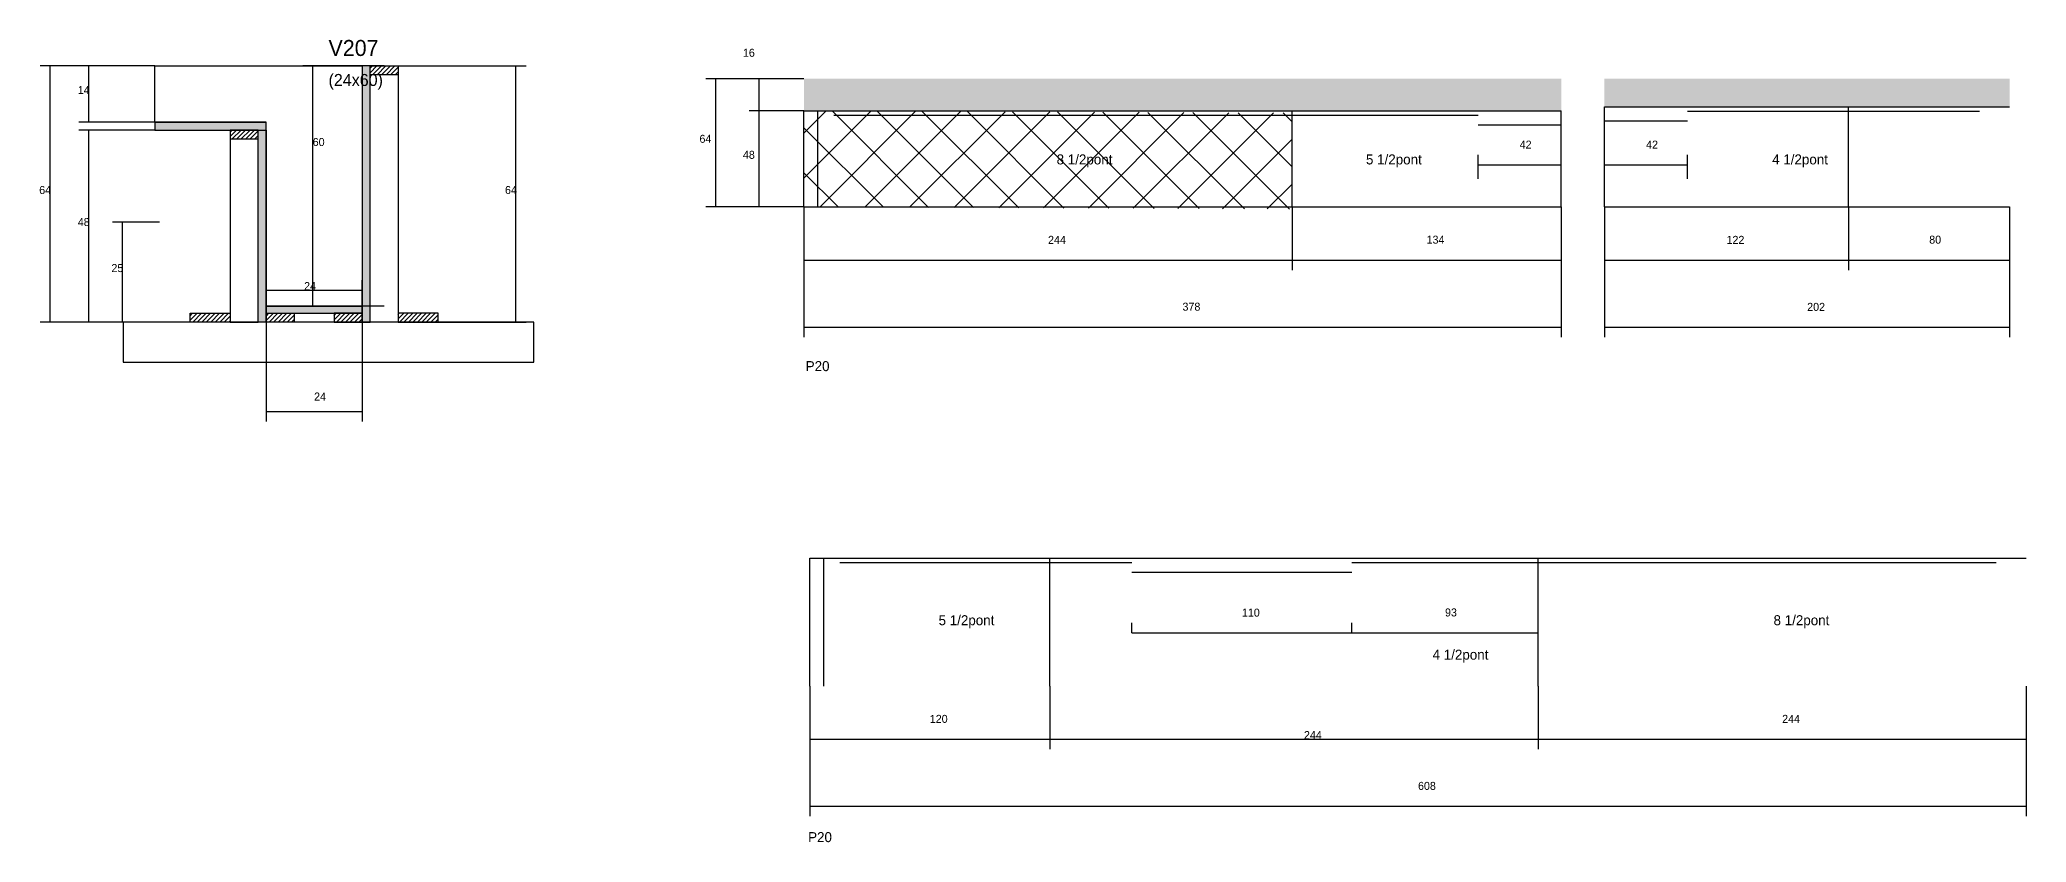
# Model space of a CAD drawing. Header units: metres. Extents: x 3217 to 5468, y 7871 to 9160.
# Drawn here: x 4421 to 5414, y 8759 to 9160 of the extents above; entities that cross this region are included whole.
import ezdxf

# ---------------------------------------------------------------- set-up
doc = ezdxf.new("R2010")
doc.units = ezdxf.units.M
for name, color, linetype in [('CONCRETO', 251, 'Continuous'), ('COTA', 4, 'Continuous'), ('Cota Seção (2x)', 4, 'Continuous'), ('Hachura', 253, 'Continuous'), ('Madeira', 126, 'Continuous'), ('NOMENCLATURA', 7, 'Continuous'), ('Painéis', 200, 'Continuous'), ('REAPROVEITAMENTO', 251, 'Continuous'), ('SARR_2.2x7', 40, 'Continuous'), ('Texto Seção', 7, 'Continuous')]:
    doc.layers.add(name, color=color, linetype=linetype)

msp = doc.modelspace()

# ---------------------------------------------------------------- hatches: boundary and pattern name
at = {"layer": 'COTA'}
h = msp.add_hatch(dxfattribs=at)
h.set_pattern_fill('AR-CONC', scale=0.03)
h.paths.add_polyline_path([(5181.6, 9140.8), (4803.1, 9140.8), (4803.1, 9140.8), (4803.1, 9124.8), (4803.1, 9124.8), (5181.6, 9124.8), (5181.6, 9124.8), (5181.6, 9140.8)])
h = msp.add_hatch(dxfattribs=at)
h.set_pattern_fill('AR-CONC', scale=0.03)
h.paths.add_polyline_path([(5405.7, 9126.8), (5405.7, 9140.8), (5405.7, 9140.8), (5203.2, 9140.8), (5203.2, 9140.8), (5203.2, 9126.8), (5203.2, 9126.8), (5405.7, 9126.8)])
at = {"layer": 'Hachura'}
h = msp.add_hatch(color=8, dxfattribs=at)
h.dxf.hatch_style = 1
h.paths.add_polyline_path([(4586.3, 9147.2), (4582.3, 9147.2), (4582.3, 9147.2), (4582.3, 9019.2), (4582.3, 9019.2), (4586.3, 9019.2), (4586.3, 9019.2), (4586.3, 9147.2)])
h = msp.add_hatch(dxfattribs=at)
h.set_pattern_fill('ANSI31', scale=0.5)
h.paths.add_polyline_path([(4586.3, 9142.8), (4586.3, 9147.2), (4586.3, 9147.2), (4600.3, 9147.2), (4600.3, 9147.2), (4600.3, 9142.8), (4600.3, 9142.8), (4586.3, 9142.8)])
h = msp.add_hatch(color=8, dxfattribs=at)
h.dxf.hatch_style = 1
h.paths.add_polyline_path([(4534.3, 9115.2), (4534.3, 9119.2), (4534.3, 9119.2), (4478.7, 9119.2), (4478.7, 9119.2), (4478.7, 9115.2), (4478.7, 9115.2), (4534.3, 9115.2)])
h = msp.add_hatch(dxfattribs=at)
h.set_pattern_fill('ANSI31', scale=0.5)
h.paths.add_polyline_path([(4530.3, 9110.8), (4530.3, 9115.2), (4530.3, 9115.2), (4516.3, 9115.2), (4516.3, 9115.2), (4516.3, 9110.8), (4516.3, 9110.8), (4530.3, 9110.8)])
h = msp.add_hatch(color=8, dxfattribs=at)
h.dxf.hatch_style = 1
h.paths.add_polyline_path([(4530.3, 9119.2), (4534.3, 9119.2), (4534.3, 9119.2), (4534.3, 9019.2), (4534.3, 9019.2), (4530.3, 9019.2), (4530.3, 9019.2), (4530.3, 9119.2)])
h = msp.add_hatch(color=8, dxfattribs=at)
h.dxf.hatch_style = 1
h.paths.add_polyline_path([(4582.3, 9023.6), (4582.3, 9027.2), (4582.3, 9027.2), (4534.3, 9027.2), (4534.3, 9027.2), (4534.3, 9023.6), (4534.3, 9023.6), (4582.3, 9023.6)])
h = msp.add_hatch(dxfattribs=at)
h.set_pattern_fill('ANSI31', scale=0.5)
h.paths.add_polyline_path([(4496.3, 9019.2), (4496.3, 9023.6), (4496.3, 9023.6), (4516.3, 9023.6), (4516.3, 9023.6), (4516.3, 9019.2), (4516.3, 9019.2), (4496.3, 9019.2)])
h = msp.add_hatch(dxfattribs=at)
h.set_pattern_fill('ANSI31', scale=0.5)
h.paths.add_polyline_path([(4534.3, 9019.2), (4534.3, 9023.6), (4534.3, 9023.6), (4548.3, 9023.6), (4548.3, 9023.6), (4548.3, 9019.2), (4548.3, 9019.2), (4534.3, 9019.2)])
h = msp.add_hatch(dxfattribs=at)
h.set_pattern_fill('ANSI31', scale=0.5)
h.paths.add_polyline_path([(4582.3, 9019.2), (4582.3, 9023.6), (4582.3, 9023.6), (4568.3, 9023.6), (4568.3, 9023.6), (4568.3, 9019.2), (4568.3, 9019.2), (4582.3, 9019.2)])
h = msp.add_hatch(dxfattribs=at)
h.set_pattern_fill('ANSI31', scale=0.5)
h.paths.add_polyline_path([(4620.3, 9019.2), (4620.3, 9023.6), (4620.3, 9023.6), (4600.3, 9023.6), (4600.3, 9023.6), (4600.3, 9019.2), (4600.3, 9019.2), (4620.3, 9019.2)])
at = {"layer": 'REAPROVEITAMENTO'}
h = msp.add_hatch(dxfattribs=at)
h.set_pattern_fill('ANSI37', scale=5)
h.paths.add_polyline_path([(4803.1, 9124.8), (4803.1, 9076.8), (4803.1, 9076.8), (5047.1, 9075.7), (5047.1, 9075.7), (5047.1, 9123.7), (5047.1, 9123.7), (4803.1, 9124.8)])

# ---------------------------------------------------------------- linework, layer by layer
at = {"layer": 'CONCRETO'}
msp.add_lwpolyline([(4478.7, 9119.2), (4478.7, 9147.2), (4582.3, 9147.2), (4582.3, 9119.2), (4582.3, 9119.2), (4582.3, 9027.2), (4534.3, 9027.2), (4534.3, 9119.2)], close=True, dxfattribs=at)
at = {"layer": 'COTA'}
for p, q in [((4478.7, 9147.2), (4421.4, 9147.2)), ((4426.4, 9019.2), (4426.4, 9147.2)), ((4478.7, 9147.2), (4440.7, 9147.2)), ((4445.7, 9119.2), (4445.7, 9147.2)), ((4600.3, 9147.2), (4664.2, 9147.2)), ((4659.2, 9019.2), (4659.2, 9147.2)), ((4803.1, 9140.8), (4754, 9140.8)), ((4759, 9076.8), (4759, 9140.8)), ((4803.1, 9124.8), (4775.7, 9124.8)), ((4780.7, 9076.8), (4780.7, 9124.8)), ((4478.7, 9119.2), (4440.7, 9119.2)), ((4478.7, 9115.2), (4440.7, 9115.2)), ((4445.7, 9019.2), (4445.7, 9115.2)), ((4803.1, 9076.8), (4754, 9076.8)), ((4803.1, 9076.8), (4775.7, 9076.8)), ((4803.1, 9076.8), (4803.1, 9045.2)), ((4803.1, 9076.8), (4803.1, 9011.7)), ((5047.1, 9076.8), (5047.1, 9045.2)), ((5047.1, 9076.8), (5047.1, 9045.2)), ((5181.6, 9076.8), (5181.6, 9045.2)), ((5181.6, 9076.8), (5181.6, 9011.7)), ((5203.2, 9076.8), (5203.2, 9045.2)), ((5203.2, 9076.8), (5203.2, 9011.7)), ((5325.2, 9076.8), (5325.2, 9045.2)), ((5325.2, 9076.8), (5325.2, 9045.2)), ((5405.7, 9076.8), (5405.7, 9045.2)), ((5405.7, 9076.8), (5405.7, 9011.7)), ((4481, 9069.2), (4457.5, 9069.2)), ((4462.5, 9019.2), (4462.5, 9069.2)), ((4803.1, 9050.2), (5047.1, 9050.2)), ((5047.1, 9050.2), (5181.6, 9050.2)), ((5203.2, 9050.2), (5325.2, 9050.2)), ((5325.2, 9050.2), (5405.7, 9050.2)), ((4500.7, 9019.2), (4421.4, 9019.2)), ((4500.7, 9019.2), (4440.7, 9019.2)), ((4481, 9019.2), (4457.5, 9019.2)), ((4534.3, 9019.2), (4534.3, 8969.5)), ((4582.3, 9019.2), (4582.3, 8969.5)), ((4615.9, 9019.2), (4664.2, 9019.2)), ((4803.1, 9016.7), (5181.6, 9016.7)), ((5203.2, 9016.7), (5405.7, 9016.7)), ((4534.3, 8974.5), (4582.3, 8974.5)), ((4806, 8837.3), (4806, 8805.8)), ((4806, 8837.3), (4806, 8772.3)), ((4926, 8837.3), (4926, 8805.8)), ((4926, 8837.3), (4926, 8805.8)), ((5170, 8837.3), (5170, 8805.8)), ((5170, 8837.3), (5170, 8805.8)), ((5414, 8837.3), (5414, 8805.8)), ((5414, 8837.3), (5414, 8772.3)), ((4806, 8810.8), (4926, 8810.8)), ((4926, 8810.8), (5170, 8810.8)), ((5170, 8810.8), (5414, 8810.8)), ((4806, 8777.3), (5414, 8777.3))]:
    msp.add_line(p, q, dxfattribs=at)
at = {"layer": 'Cota Seção (2x)'}
for p, q in [((4593.3, 9147.2), (4552.6, 9147.2)), ((4557.6, 9027.2), (4557.6, 9147.2)), ((4803.1, 9140.8), (4775.7, 9140.8)), ((4780.7, 9124.8), (4780.7, 9140.8)), ((4803.1, 9124.8), (4775.7, 9124.8)), ((5140.1, 9090.8), (5140.1, 9102.8)), ((5140.1, 9097.8), (5181.6, 9097.8)), ((5181.6, 9090.8), (5181.6, 9102.8)), ((5203.2, 9090.8), (5203.2, 9102.8)), ((5203.2, 9097.8), (5244.7, 9097.8)), ((5244.7, 9090.8), (5244.7, 9102.8)), ((4534.3, 9019.2), (4534.3, 9040.2)), ((4534.3, 9035.2), (4582.3, 9035.2)), ((4582.3, 9019.2), (4582.3, 9040.2)), ((4593.3, 9027.2), (4552.6, 9027.2)), ((4967, 8863.9), (4967, 8868.9)), ((5077, 8863.9), (5077, 8868.9)), ((5077, 8863.9), (5077, 8868.9)), ((5170, 8863.9), (5170, 8868.9)), ((4967, 8863.9), (5077, 8863.9)), ((5077, 8863.9), (5170, 8863.9))]:
    msp.add_line(p, q, dxfattribs=at)
at = {"layer": 'Madeira'}
for points in [[(4586.3, 9142.8), (4586.3, 9147.2), (4600.3, 9147.2), (4600.3, 9142.8)], [(4586.3, 9147.2), (4600.3, 9147.2), (4600.3, 9019.2), (4586.3, 9019.2)], [(4530.3, 9110.8), (4530.3, 9115.2), (4516.3, 9115.2), (4516.3, 9110.8)], [(4530.3, 9115.2), (4516.3, 9115.2), (4516.3, 9019.2), (4530.3, 9019.2)], [(4462.9, 8999.2), (4668.1, 8999.2), (4668.1, 9019.2), (4462.9, 9019.2)], [(4496.3, 9019.2), (4496.3, 9023.6), (4516.3, 9023.6), (4516.3, 9019.2)], [(4534.3, 9019.2), (4534.3, 9023.6), (4548.3, 9023.6), (4548.3, 9019.2)], [(4582.3, 9019.2), (4582.3, 9023.6), (4568.3, 9023.6), (4568.3, 9019.2)], [(4620.3, 9019.2), (4620.3, 9023.6), (4600.3, 9023.6), (4600.3, 9019.2)]]:
    msp.add_lwpolyline(points, close=True, dxfattribs=at)
at = {"layer": 'Painéis'}
for p, q in [((4803.1, 9124.8), (5181.6, 9124.8)), ((4803.1, 9076.8), (4803.1, 9124.8)), ((5047.1, 9076.8), (5047.1, 9124.8)), ((5181.6, 9076.8), (5181.6, 9124.8)), ((5203.2, 9126.8), (5405.7, 9126.8)), ((5203.2, 9076.8), (5203.2, 9126.8)), ((5325.2, 9076.8), (5325.2, 9126.8)), ((4478.7, 9119.2), (4534.3, 9119.2)), ((4803.1, 9076.8), (5181.6, 9076.8)), ((5203.2, 9076.8), (5405.7, 9076.8)), ((4534.3, 9027.2), (4582.3, 9027.2)), ((4806, 8901.3), (5414, 8901.3)), ((4806, 8837.3), (4806, 8901.3)), ((4926, 8837.3), (4926, 8901.3)), ((5170, 8837.3), (5170, 8901.3))]:
    msp.add_line(p, q, dxfattribs=at)
for points in [[(4586.3, 9147.2), (4582.3, 9147.2), (4582.3, 9019.2), (4586.3, 9019.2)], [(4534.3, 9115.2), (4534.3, 9119.2), (4478.7, 9119.2), (4478.7, 9115.2)], [(4530.3, 9115.2), (4534.3, 9115.2), (4534.3, 9019.2), (4530.3, 9019.2)], [(4582.3, 9023.6), (4582.3, 9027.2), (4534.3, 9027.2), (4534.3, 9023.6)]]:
    msp.add_lwpolyline(points, close=True, dxfattribs=at)
at = {"layer": 'SARR_2.2x7'}
for p, q in [((4810.1, 9076.8), (4810.1, 9124.8)), ((5244.7, 9124.6), (5325.2, 9124.6)), ((5325.2, 9124.6), (5390.7, 9124.6)), ((4818.1, 9122.6), (5047.1, 9122.6)), ((5047.1, 9122.6), (5140.1, 9122.6)), ((5140.1, 9117.8), (5181.6, 9117.8)), ((5203.2, 9119.8), (5244.7, 9119.8)), ((4813, 8837.3), (4813, 8901.3)), ((4821, 8899.1), (4926, 8899.1)), ((4926, 8899.1), (4967, 8899.1)), ((5077, 8899.1), (5170, 8899.1)), ((5170, 8899.1), (5399, 8899.1)), ((4967, 8894.3), (5077, 8894.3))]:
    msp.add_line(p, q, dxfattribs=at)

# ---------------------------------------------------------------- texts
at = {"layer": 'COTA'}
for s, p in [('14', (4440.2, 9133.2)), ('64', (4750.9, 9108.8)), ('48', (4772.6, 9100.8)), ('64', (4420.9, 9083.2)), ('64', (4653.7, 9083.2)), ('48', (4440.2, 9067.2)), ('244', (4925.1, 9058.3)), ('134', (5114.3, 9058.4)), ('122', (5264.2, 9058.3)), ('80', (5365.5, 9058.4)), ('25', (4457, 9044.2)), ('378', (4992.3, 9024.9)), ('202', (5304.5, 9024.8)), ('24', (4558.3, 8980)), ('120', (4866, 8818.9)), ('244', (5292, 8818.9)), ('244', (5053, 8810.8)), ('608', (5110, 8785.4))]:
    msp.add_text(s, height=4, dxfattribs=at).set_placement(p)
at = {"layer": 'Cota Seção (2x)'}
for s, p in [('16', (4772.6, 9151.8)), ('60', (4557.6, 9107.2)), ('42', (5160.8, 9105.9)), ('42', (5224, 9105.9)), ('24', (4553.3, 9035.2)), ('110', (5022, 8872)), ('93', (5123.5, 8872.1))]:
    msp.add_text(s, height=4, dxfattribs=at).set_placement(p)
at = {"layer": 'NOMENCLATURA'}
for s, p in [('8 1/2pont', (4929.4, 9098)), ('5 1/2pont', (5084, 9098)), ('4 1/2pont', (5287, 9098)), ('P20', (4804, 8994.7)), ('5 1/2pont', (4870.4, 8867.7)), ('8 1/2pont', (5287.7, 8867.7)), ('4 1/2pont', (5117.3, 8850.5)), ('P20', (4805.2, 8759.3))]:
    msp.add_text(s, height=5, dxfattribs=at).set_placement(p)
at = {"layer": 'Texto Seção'}
for s, height, p in [('V207', 8, (4565.5, 9152.2)), ('(24x60)', 6, (4565.5, 9137.2))]:
    msp.add_text(s, height=height, dxfattribs=at).set_placement(p)

doc.saveas('drawing.dxf')
